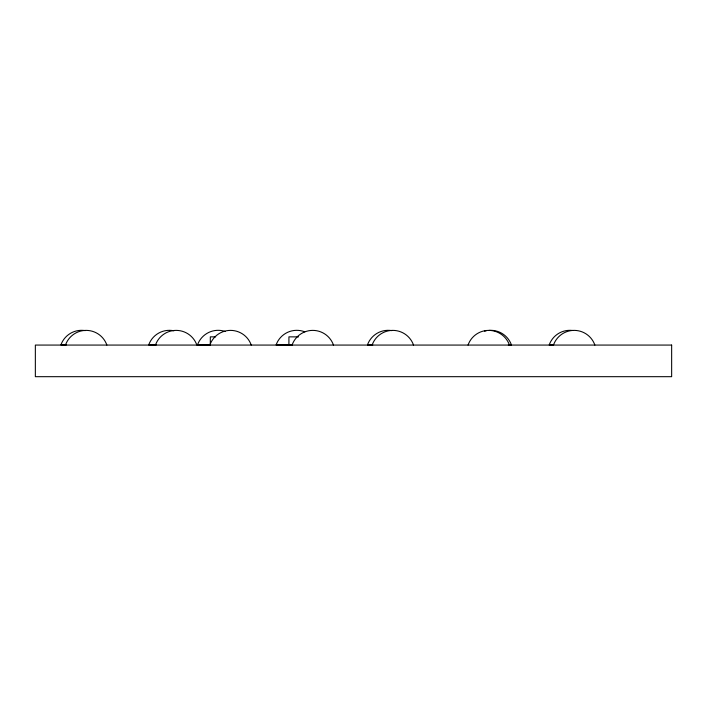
<?xml version="1.0" encoding="UTF-8"?>
<svg xmlns="http://www.w3.org/2000/svg" width="707" height="707" viewBox="0 0 707 707"><rect width="100%" height="100%" fill="white"/><g stroke="black" fill="none" stroke-linecap="round" stroke-linejoin="round"><path stroke-width="1.06" d="M288.907 344.972L288.933 336.85L298.495 336.885M215.635 336.868L210.324 336.85L210.306 344.972L197.492 344.936A21.935 21.935 0 0 1 225.33 331.512M553.457 344.945L549.189 344.936A21.935 21.935 0 0 1 572.635 330.487M508.315 345.06L511.479 345.069A21.935 21.935 0 0 0 489.023 330.381M372.792 344.954L367.454 344.936A21.935 21.935 0 0 1 391.793 330.62M292.442 344.989L276.101 344.936A21.935 21.935 0 0 1 304.779 331.83M156.176 344.954L148.7 344.936A21.935 21.935 0 0 1 173.931 330.796M66.237 344.954L60.899 344.936A21.935 21.935 0 0 1 85.247 330.62M65.468 345.069A21.935 21.935 0 0 1 106.872 345.069M155.46 345.069A21.935 21.935 0 0 1 196.864 345.069M209.838 345.069A21.935 21.935 0 0 1 251.241 345.069M292.071 345.069A21.935 21.935 0 0 1 333.474 345.069M372.121 345.069A21.935 21.935 0 0 1 413.524 345.069M468.043 345.069A21.935 21.935 0 0 1 509.447 345.069M553.466 345.069A21.935 21.935 0 0 1 594.87 345.069M484.595 331.194A21.935 21.935 0 0 1 486.345 330.761M671.65 345.069L35.35 345.069L35.35 376.681L671.65 376.681L671.65 345.069"/></g></svg>
